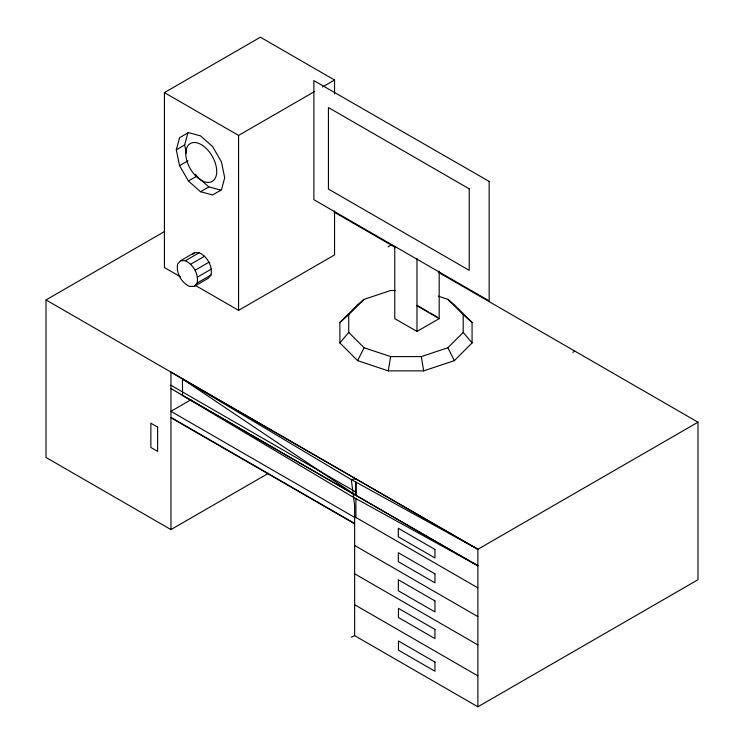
<?xml version="1.0" encoding="UTF-8"?>
<svg xmlns="http://www.w3.org/2000/svg" width="744" height="744" viewBox="0 0 744 744"><rect width="100%" height="100%" fill="white"/><g stroke="black" fill="none" stroke-linecap="round" stroke-linejoin="round"><path stroke-width="1.12" d="M395.185 290.495L390.637 290.495L364.076 299.358L357.594 304.77L339.887 322.478L339.887 342.928L357.594 360.635L388.266 370.856L423.68 370.856L454.352 360.635L472.068 342.928L463.205 332.401L463.205 314.693L447.869 299.358L438.309 296.168M194.165 286.44L197.132 283.036C198.843 274.052 193.421 264.715 185.377 260.726L180.587 260.679L177.611 264.083C175.9 273.076 181.331 282.413 189.376 286.394L194.165 286.44L208.041 278.423L211.017 275.02C212.719 266.036 207.297 256.699 199.252 252.709L194.463 252.672L180.587 260.679M388.266 370.856L390.637 356.59L421.309 356.59L447.869 347.736L463.205 332.401M176.309 149.814L179.555 137.724L188.409 132.609L200.499 135.854L212.598 146.577L221.452 161.913L224.697 177.751L221.452 189.85L212.598 194.956L200.499 191.72L188.409 180.987L179.555 165.652L176.309 149.814L184.642 145.006L187.879 132.916M357.594 360.635L364.076 347.736L348.741 332.401L348.741 314.693L364.076 299.358M339.887 342.928L348.741 332.401M192.975 254.374L194.463 252.672M339.887 322.478L348.741 314.693M572.834 352.377L574.731 351.047M388.126 246.887L391.037 244.99M180.448 276.796L164.415 267.533L164.415 92.609L260.381 37.2L334.54 80.017L334.54 93.921M179.555 165.652L187.879 160.844M164.415 92.609L238.573 135.427L314.545 91.559M322.543 86.946L334.54 80.017M188.409 180.987L196.732 176.179L208.832 186.911L220.922 190.148M200.499 191.72L208.832 186.911M268.426 473.305L170.943 529.589L46.016 457.467L46.016 299.944L164.61 231.468M185.377 260.726L199.252 252.709M190.697 264.213L204.581 256.196M195.133 270.202L209.018 262.186M197.486 277.094L211.37 269.077M197.132 283.036L211.017 275.02M195.477 285.473L238.573 310.35L334.54 254.941L334.54 210.924M351.317 637.124L354.637 635.646L477.881 706.8L697.984 579.725L697.984 422.201L477.881 549.277L182.401 378.891L182.587 395.269M191.041 399.723L170.943 411.33L354.637 517.387M394.766 246.376L394.766 318.627L416.975 331.443L439.183 318.627L439.183 271.114M477.881 565.756L351.317 496.09L170.943 388.545L477.881 565.756L182.401 395.38M355.892 478.848L351.317 479.601L170.943 372.065L170.943 529.589M364.076 347.736L390.637 356.59M477.881 706.8L477.881 549.277L351.317 479.601L354.637 505.66L354.637 635.646M334.075 212.105L395.799 247.733M438.216 272.23L697.984 422.201M417.133 305.393L428.172 311.764M430.181 312.926L437.212 316.981M416.975 305.803L439.183 318.627M46.016 299.944L477.881 549.277M170.943 385.252L355.892 492.035M354.637 516.717L477.881 587.872M170.943 417.393L354.637 523.451M170.943 417.747L354.637 523.795M354.637 545.464L477.881 616.618M354.637 573.773L477.881 644.927M354.637 604.705L477.881 675.868M182.401 378.891L355.892 495.327L355.892 482.14M447.869 299.358L454.352 304.77L472.068 322.478L472.068 342.928M463.205 314.693L472.068 322.478M195.626 174.263L196.732 176.179M447.869 347.736L454.352 360.635M184.642 145.006L186.26 152.929M421.309 356.59L423.68 370.856M355.799 482.159L355.892 495.327M416.975 258.289L416.975 331.443M355.892 498.647L355.892 517.443M238.573 135.427L238.573 310.35M489.152 181.415L313.866 80.603L313.866 199.671L489.152 300.864L489.152 181.415M469.222 188.827L328.439 107.545L328.439 189.06L469.222 270.342L469.222 188.827M434.952 549.435L398.31 528.286L398.31 536.796L434.952 557.954L434.952 549.435M434.952 573.856L398.347 552.718L398.347 561.711L434.952 582.84L434.952 573.856M157.607 427.103L150.865 423.206L150.865 447.479L157.607 451.376L157.607 427.103M434.952 600.919L398.347 579.79L398.347 590.783L434.952 611.912L434.952 600.919M434.952 629.433L398.468 608.369L398.468 617.529L434.952 638.594L434.952 629.433M434.952 662.058L398.468 640.993L398.468 650.154L434.952 671.218L434.952 662.058M185.786 153.543A21.874 12.629 60 0 0 208.99 182.401A21.874 12.629 60 0 0 208.99 151.469A21.874 12.629 60 0 0 185.786 153.543"/></g></svg>
